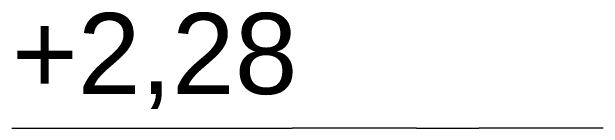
# Model space of a CAD drawing. Header units: millimetres. Extents: x -71878 to 121433, y -67383 to 83273.
# Drawn here: x -3855 to -2904, y -62942 to -62756 of the extents above; entities that cross this region are included whole.
import ezdxf

# ---------------------------------------------------------------- set-up
doc = ezdxf.new("R2010")
doc.units = ezdxf.units.MM
doc.header["$MEASUREMENT"] = 0
doc.layers.add('0_Pluma_Nº__1', color=7, linetype='Continuous', lineweight=0)
doc.layers.add('0_Pluma_Nº__23', color=7, linetype='Continuous', lineweight=5, true_color=0x646464)
doc.styles.add('Estilo_Generado_1', font='swiss.ttf')

msp = doc.modelspace()

# ---------------------------------------------------------------- linework, layer by layer
at = {"layer": '0_Pluma_Nº__23', "linetype": 'Continuous'}
for p, q in [((-3855.368, -62942.404), (-3404.255, -62942.404)), ((-3204.255, -62942.404), (-3404.255, -62942.404)), ((-3204.255, -62942.404), (-3104.255, -62942.404)), ((-3004.255, -62942.404), (-3104.255, -62942.404)), ((-2904.255, -62942.404), (-3004.255, -62942.404))]:
    msp.add_line(p, q, dxfattribs=at)

# ---------------------------------------------------------------- texts
at = {"layer": '0_Pluma_Nº__1', "insert": (-3855.368, -62757.619), "char_height": 130, "attachment_point": 1, "style": 'Estilo_Generado_1'}
msp.add_mtext('\\A1;{\\fArial|b0|i0|c0|p34;+2,28}', dxfattribs=at)

doc.saveas('drawing.dxf')
